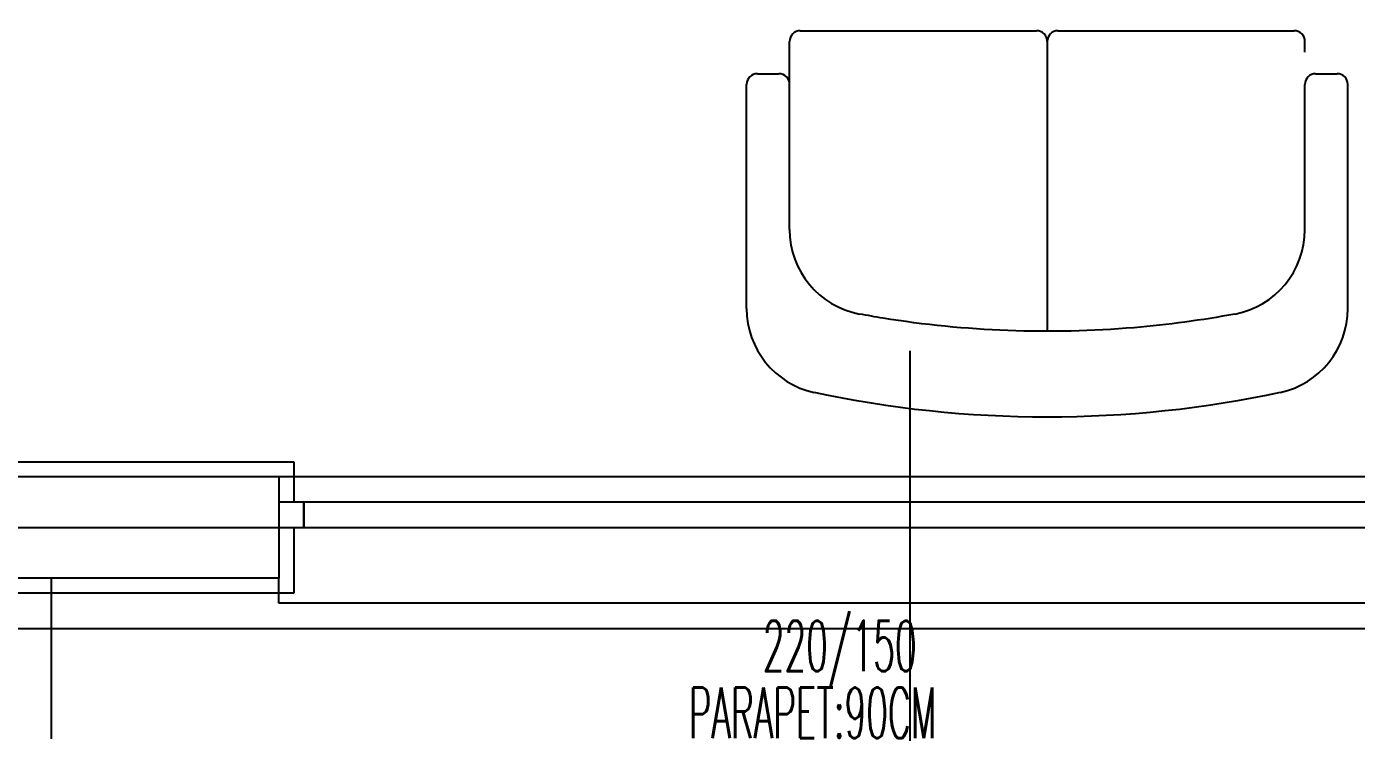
# Model space of a CAD drawing. Extents: x 78 to 306, y -397 to 18.
# Drawn here: x 272.0722 to 272.1248, y -396.7296 to -396.7017 of the extents above; entities that cross this region are included whole.
import ezdxf

# ---------------------------------------------------------------- set-up
doc = ezdxf.new("R2010")
doc.units = 0
doc.header["$LTSCALE"] = 0.5
doc.header["$MEASUREMENT"] = 0
doc.linetypes.add('DASHDOT2', pattern=[0.5, 0.25, -0.125, 0, -0.125])
doc.linetypes.add('DOT2', pattern=[0.125, 0, -0.125])
for name, color, linetype in [('AKS', 5, 'DASHDOT2'), ('DUVAR', 6, 'CONTINUOUS'), ('IZDUSUM', 2, 'DOT2'), ('KAPI', 1, 'CONTINUOUS'), ('SIVA', 7, 'CONTINUOUS'), ('TEFRIS', 11, 'CONTINUOUS')]:
    doc.layers.add(name, color=color, linetype=linetype)
doc.styles.add('ICMEKAN', font='romans.shx', dxfattribs={"width": 0.55, "height": 0.2})

msp = doc.modelspace()

# ---------------------------------------------------------------- linework, layer by layer
at = {"layer": 'AKS'}
for p, q in [((272.1071439419351, -396.8395598737721), (272.1071439419351, -396.3715598737721)), ((272.0571439419351, -396.7215598737721), (272.3491439419351, -396.7215598737721)), ((272.0571439419351, -396.7255598737721), (272.3531439419343, -396.7255598737721))]:
    msp.add_line(p, q, dxfattribs=at)
at = {"layer": 'DUVAR'}
for p, q in [((272.0821439419358, -396.7195598737761), (272.0596439419353, -396.7195598737761)), ((272.0821439419358, -396.7195598737752), (272.0821439419358, -396.7235598737763)), ((272.0821439419358, -396.723559873776), (272.0596439419353, -396.723559873776))]:
    msp.add_line(p, q, dxfattribs=at)
at = {"layer": 'IZDUSUM', "ltscale": 0.6}
msp.add_line((272.0731439419353, -396.7535598737761), (272.0731439419353, -396.723559873776), dxfattribs=at)
at = {"layer": 'KAPI'}
for p, q in [((272.1261439419358, -396.7195598737761), (272.0821439419358, -396.7195598737761)), ((272.1261439419358, -396.7205598737761), (272.0821439419358, -396.7205598737761)), ((272.0831439419359, -396.7205598737761), (272.0831439419359, -396.7215598737758)), ((272.0831439419359, -396.7215598737758), (272.0831439419359, -396.7205598737761)), ((272.0821439419358, -396.7215598737758), (272.1261439419358, -396.7215598737758)), ((272.0821439419358, -396.7245598737761), (272.0821439419358, -396.723559873776)), ((272.1261439419358, -396.7245598737761), (272.0821439419358, -396.7245598737761))]:
    msp.add_line(p, q, dxfattribs=at)
at = {"layer": 'SIVA', "ltscale": 1.4}
for p, q in [((272.0602439419351, -396.718959873776), (272.0827439419358, -396.718959873776)), ((272.0827439419358, -396.718959873776), (272.0827439419358, -396.7205598737761)), ((272.0827439419358, -396.7215598737758), (272.0827439419358, -396.724159873776)), ((272.0827439419358, -396.724159873776), (272.0596439419353, -396.724159873776))]:
    msp.add_line(p, q, dxfattribs=at)
at = {"layer": 'TEFRIS'}
for p, q in [((272.1027904375643, -396.7018914937642), (272.1121404306247, -396.7018914937642)), ((272.112990430625, -396.7018914937642), (272.1223404375642, -396.7018914937642)), ((272.1134154375642, -396.7018915076432), (272.1134154375642, -396.7018914937642)), ((272.1023654375642, -396.7040164937641), (272.1023654375642, -396.7023164937643)), ((272.1125654306248, -396.7023164868248), (272.1125652432599, -396.7137914338621)), ((272.1227654375642, -396.7027414937641), (272.1227654375642, -396.7023164937643)), ((272.1006654375643, -396.7128898722519), (272.1006654375643, -396.7040164937641)), ((272.1010904375642, -396.7035914937643), (272.1019404375643, -396.7035914937643)), ((272.1023654375642, -396.7097661529898), (272.1023654375642, -396.7040164937641)), ((272.1227654375642, -396.7097661535047), (272.1227654375642, -396.7040164937641)), ((272.1231904375643, -396.7035914937643), (272.1240404375642, -396.7035914937643)), ((272.1244654375644, -396.7128898722519), (272.1244654375644, -396.7040164937641))]:
    msp.add_line(p, q, dxfattribs=at)
for centre, radius, start, end in [((272.1027904375649, -396.7023164937643), 0.000425, 90, 180), ((272.1121404306253, -396.7023164937643), 0.000425, 359.9990644641347, 90), ((272.1129904306255, -396.7023164937643), 0.000425, 90, 179.9990644641347), ((272.1223404375647, -396.7023164937643), 0.000425, 0, 90), ((272.1010904375647, -396.7040164937641), 0.000425, 90, 180), ((272.1019404375649, -396.7040164937641), 0.000425, 0, 90), ((272.1231904375649, -396.7040164937641), 0.000425, 90, 180), ((272.1240404375649, -396.7040164937641), 0.000425, 0, 90), ((272.1057654375647, -396.7097661529898), 0.0034, 180, 259.3385952421983), ((272.1193654375649, -396.7097661535047), 0.0034, 280.654923778133, 0), ((272.1040654375649, -396.7128898722519), 0.0034, 180, 257.679782585205), ((272.121065437565, -396.7128898722519), 0.0034, 282.320217414795, 0)]:
    msp.add_arc(centre, radius, start, end, dxfattribs=at)
at = {"layer": 'TEFRIS', "extrusion": (0, 0, -1)}
msp.add_ellipse((272.1125654375643, -396.6987666598842), major_axis=(-0.02867030817777018, -8.10034102873411e-17), ratio=0.6426451283946741, start_param=4.384782178413722, end_param=5.039995782355666, dxfattribs=at)
at = {"layer": 'TEFRIS'}
msp.add_open_spline([(272.1199940754933, -396.7131075326141), (272.1186923079723, -396.713352443596), (272.1173566036392, -396.7135335056807), (272.1143515156888, -396.7137865625735), (272.112674378455, -396.7138251314968), (272.1093413588958, -396.7136989371019), (272.1076855612564, -396.7135341709896), (272.1057598554424, -396.7132208237198), (272.1054471715275, -396.7131659609915), (272.1051364216811, -396.7131074609698)], degree=3, knots=[1.285920119594737, 1.285920119594737, 1.285920119594737, 1.285920119594737, 1.440502931293953, 1.440502931293953, 1.629643993806033, 1.629643993806033, 1.818785056318113, 1.818785056318113, 1.855687639265202, 1.855687639265202, 1.855687639265202, 1.855687639265202], dxfattribs=at)

# ---------------------------------------------------------------- texts
at = {"layer": 'KAPI', "linetype": 'Continuous', "style": 'ICMEKAN', "width": 0.5}
for s, p in [('220/150', (272.1013092857956, -396.7272544056696)), ('PARAPET:90CM', (272.0983744387328, -396.7298986009421))]:
    msp.add_text(s, height=0.002, dxfattribs=at).set_placement(p)

doc.saveas('drawing.dxf')
